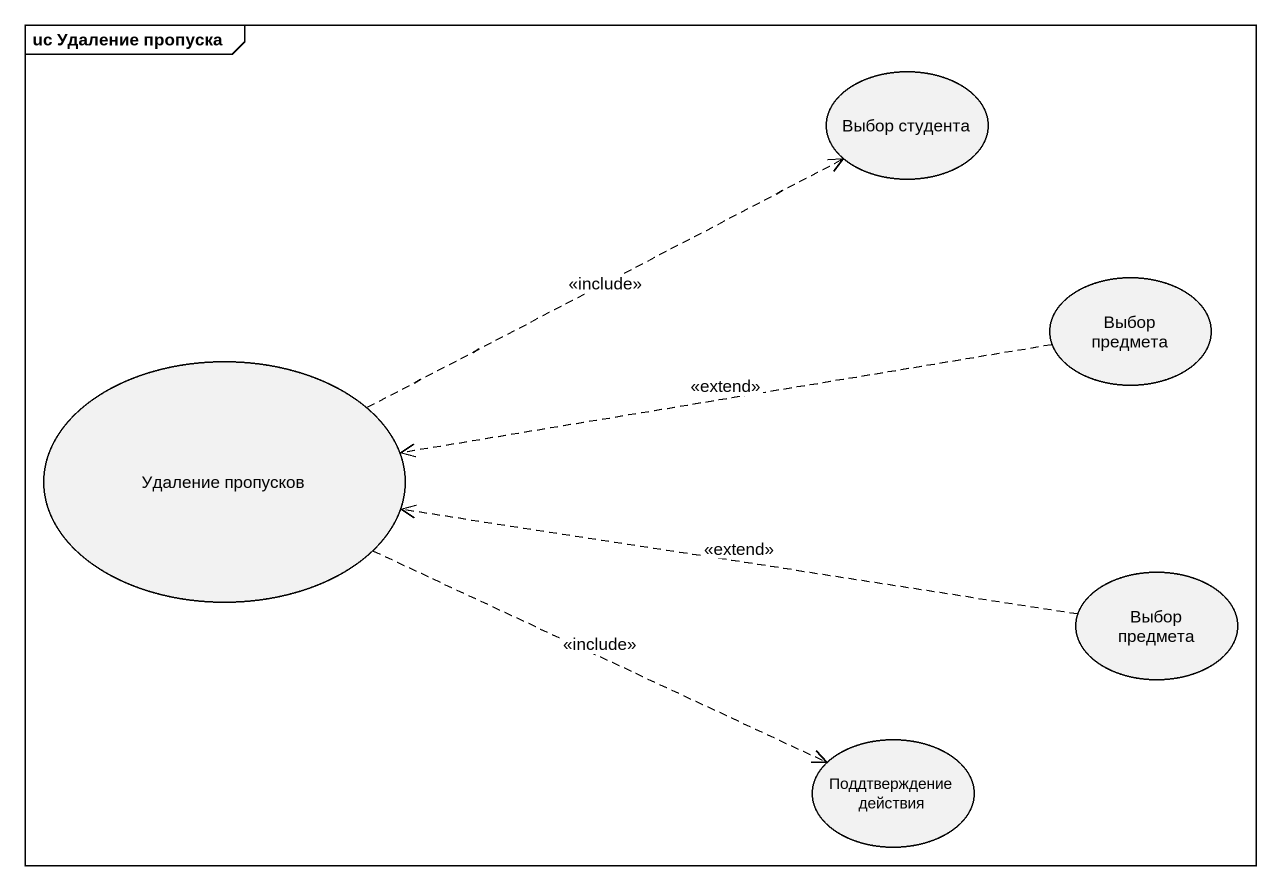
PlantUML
@startuml
mainframe uc Удаление пропуска
usecase "Выбор студента" as Выбор_студента
usecase "Выбор предмета" as Выбор_предмета
usecase "Удаление пропусков" as Удаление_пропусков
usecase "Выбор предмета" as Выбор_предмета_2
usecase "Поддтверждение действия" as Поддтверждение_действия
Выбор_предмета .left.> Удаление_пропусков : <<extend>>
Удаление_пропусков .right.> Выбор_студента : <<include>>
Удаление_пропусков .right.> Поддтверждение_действия : <<include>>
Выбор_предмета_2 .left.> Удаление_пропусков : <<extend>>
@enduml
